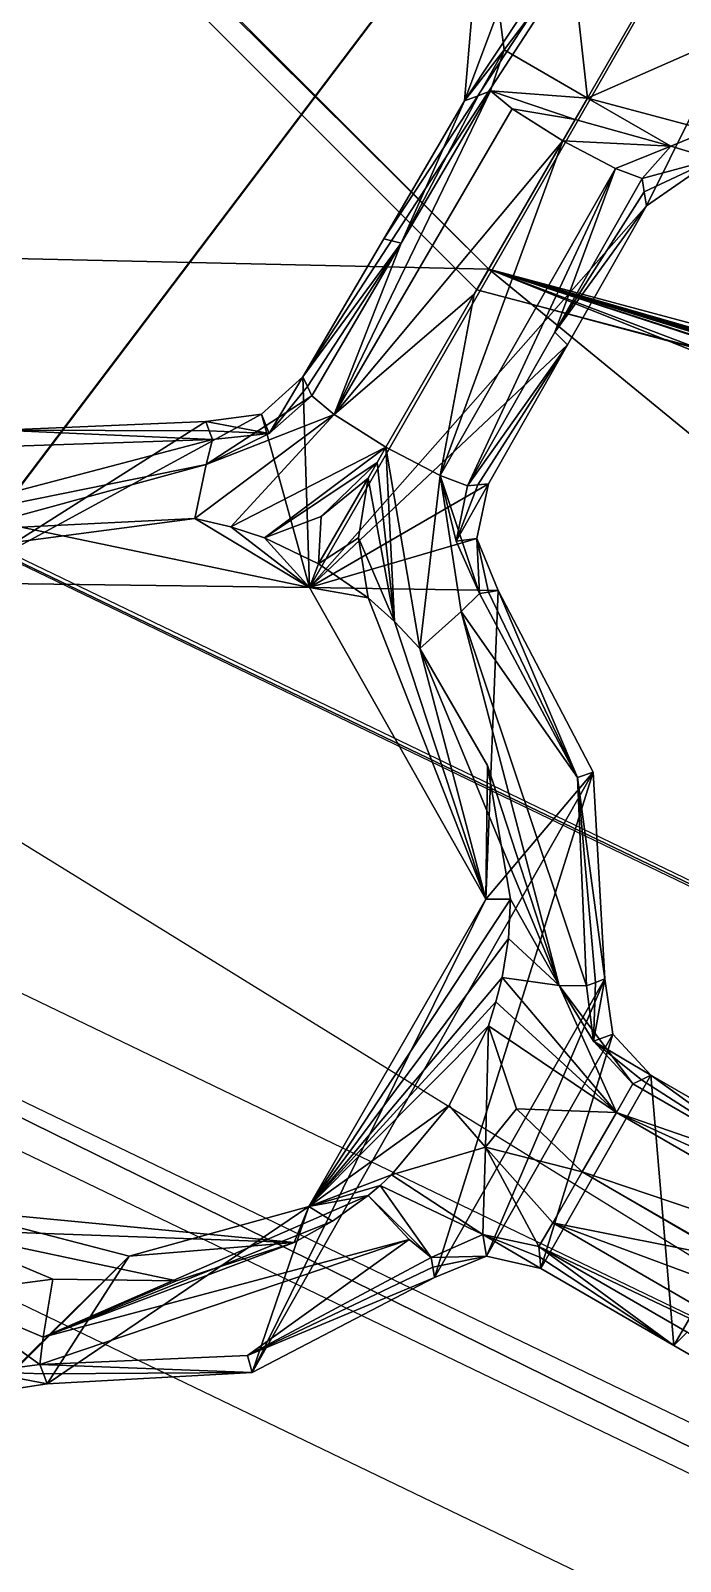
# Model space of a CAD drawing. Header units: millimetres. Extents: x -228 to 228, y -204 to 237.
# Drawn here: x -63.51 to -56.6, y -115.29 to -99.03 of the extents above; entities that cross this region are included whole.
import ezdxf

# ---------------------------------------------------------------- set-up
doc = ezdxf.new("R2010")
doc.units = ezdxf.units.MM
doc.header["$LTSCALE"] = 127.314815
for name, color, linetype in [('1', 7, 'CONTINUOUS'), ('1781', 7, 'CONTINUOUS'), ('1782', 7, 'CONTINUOUS'), ('1783', 7, 'CONTINUOUS'), ('1784', 7, 'CONTINUOUS'), ('1785', 7, 'CONTINUOUS'), ('1790', 7, 'CONTINUOUS'), ('1793', 7, 'CONTINUOUS'), ('1795', 7, 'CONTINUOUS'), ('1798', 7, 'CONTINUOUS'), ('2163', 7, 'CONTINUOUS'), ('245', 7, 'CONTINUOUS'), ('246', 7, 'CONTINUOUS'), ('252', 7, 'CONTINUOUS'), ('253', 7, 'CONTINUOUS'), ('257', 7, 'CONTINUOUS'), ('258', 7, 'CONTINUOUS'), ('259', 7, 'CONTINUOUS'), ('260', 7, 'CONTINUOUS'), ('261', 7, 'CONTINUOUS'), ('279', 7, 'CONTINUOUS'), ('28', 7, 'CONTINUOUS'), ('280', 7, 'CONTINUOUS'), ('281', 7, 'CONTINUOUS'), ('282', 7, 'CONTINUOUS'), ('283', 7, 'CONTINUOUS'), ('284', 7, 'CONTINUOUS'), ('292', 7, 'CONTINUOUS'), ('295', 7, 'CONTINUOUS'), ('296', 7, 'CONTINUOUS'), ('297', 7, 'CONTINUOUS'), ('298', 7, 'CONTINUOUS'), ('299', 7, 'CONTINUOUS'), ('300', 7, 'CONTINUOUS'), ('305', 7, 'CONTINUOUS'), ('306', 7, 'CONTINUOUS'), ('315', 7, 'CONTINUOUS'), ('320', 7, 'CONTINUOUS'), ('321', 7, 'CONTINUOUS'), ('322', 7, 'CONTINUOUS'), ('323', 7, 'CONTINUOUS'), ('324', 7, 'CONTINUOUS'), ('54', 7, 'CONTINUOUS'), ('605', 7, 'CONTINUOUS')]:
    doc.layers.add(name, color=color, linetype=linetype)

msp = doc.modelspace()

# ---------------------------------------------------------------- linework, layer by layer
at = {"layer": '1', "color": 5, "linetype": 'Continuous'}
for points in [[(-68.236, -68.236, 1037.893), (-93.415, -143.229, 1031.221), (-48.25, -83.571, 1037.893), (-68.236, -68.236, 1037.893)], [(-93.415, -143.229, 1031.221), (-46.659, -149.784, 1032.773), (-48.25, -83.571, 1037.893), (-93.415, -143.229, 1031.221)]]:
    msp.add_3dface(points, dxfattribs=at)
at = {"layer": '1781', "color": 2, "linetype": 'Continuous'}
for points in [[(-92.524, -106.877, 5), (-82.863, -95.763, 5), (-54.097, -130.602, 5), (-92.524, -106.877, 5)], [(-82.863, -95.763, 5), (-48.461, -116.997, 5), (-54.097, -130.602, 5), (-82.863, -95.763, 5)]]:
    msp.add_3dface(points, dxfattribs=at)
at = {"layer": '1782', "color": 2, "linetype": 'Continuous'}
for points in [[(-27.815, -121.866, 17), (-77.974, -97.774, 17), (-77.936, -97.729, 17), (-27.815, -121.866, 17)], [(-27.829, -121.923, 17), (-77.974, -97.774, 17), (-27.815, -121.866, 17), (-27.829, -121.923, 17)]]:
    msp.add_3dface(points, dxfattribs=at)
at = {"layer": '1783', "color": 2, "linetype": 'Continuous'}
for points in [[(-58.636, -101.56, 22), (-101.56, -58.636, 22), (-80.599, -101.068, 22), (-58.636, -101.56, 22)], [(-28.766, -126.03, 22), (-58.636, -101.56, 22), (-80.599, -101.068, 22), (-28.766, -126.03, 22)], [(-3.785, -123.475, 22), (-3.785, -122.315, 22), (-58.636, -101.56, 22), (-3.785, -123.475, 22)], [(-58.636, -101.56, 22), (-3.785, -122.315, 22), (-3.319, -119.605, 22), (-58.636, -101.56, 22)], [(-3.785, -123.475, 22), (-58.636, -101.56, 22), (-28.766, -126.03, 22), (-3.785, -123.475, 22)], [(0, -117.271, 22), (-58.636, -101.56, 22), (-0.04, -118.474, 22), (0, -117.271, 22)], [(-0.04, -118.474, 22), (-58.636, -101.56, 22), (-0.299, -118.52, 22), (-0.04, -118.474, 22)], [(-0.299, -118.52, 22), (-58.636, -101.56, 22), (-0.47, -118.64, 22), (-0.299, -118.52, 22)], [(-0.47, -118.64, 22), (-58.636, -101.56, 22), (-0.994, -118.5, 22), (-0.47, -118.64, 22)], [(-0.994, -118.5, 22), (-58.636, -101.56, 22), (-1.209, -118.5, 22), (-0.994, -118.5, 22)], [(-1.209, -118.5, 22), (-58.636, -101.56, 22), (-1.819, -118.5, 22), (-1.209, -118.5, 22)], [(-1.819, -118.5, 22), (-58.636, -101.56, 22), (-2.064, -118.5, 22), (-1.819, -118.5, 22)], [(-2.064, -118.5, 22), (-58.636, -101.56, 22), (-3.319, -118.483, 22), (-2.064, -118.5, 22)], [(-58.636, -101.56, 22), (-3.319, -119.605, 22), (-3.319, -119.415, 22), (-58.636, -101.56, 22)], [(-3.319, -118.483, 22), (-58.636, -101.56, 22), (-3.319, -118.672, 22), (-3.319, -118.483, 22)], [(-3.319, -118.672, 22), (-58.636, -101.56, 22), (-3.319, -119.415, 22), (-3.319, -118.672, 22)]]:
    msp.add_3dface(points, dxfattribs=at)
at = {"layer": '1784', "color": 2, "linetype": 'Continuous'}
for points in [[(-82.503, -103.454, 10), (-85.859, -107.662, 10), (-29.445, -129.006, 10), (-82.503, -103.454, 10)], [(-85.859, -107.662, 10), (-30.643, -134.253, 10), (-29.445, -129.006, 10), (-85.859, -107.662, 10)]]:
    msp.add_3dface(points, dxfattribs=at)
at = {"layer": '1785', "color": 2, "linetype": 'Continuous'}
msp.add_3dface([(-31.932, -139.902, 26), (-89.471, -112.193, 26), (-93.224, -116.896, 26), (-31.932, -139.902, 26)], dxfattribs=at)
at = {"layer": '1790', "color": 2, "linetype": 'Continuous'}
for points in [[(-89.471, -112.193, 26), (-31.932, -139.902, 26), (-88.102, -110.476, 23.804), (-89.471, -112.193, 26)], [(-31.932, -139.902, 26), (-31.443, -137.761, 23.804), (-88.102, -110.476, 23.804), (-31.932, -139.902, 26)]]:
    msp.add_3dface(points, dxfattribs=at)
at = {"layer": '1793', "color": 2, "linetype": 'Continuous'}
for points in [[(-87.912, -110.238, 18), (-31.375, -137.465, 18), (-86.761, -108.795, 11.112), (-87.912, -110.238, 18)], [(-86.761, -108.795, 11.112), (-31.375, -137.465, 18), (-30.965, -135.665, 11.112), (-86.761, -108.795, 11.112)]]:
    msp.add_3dface(points, dxfattribs=at)
at = {"layer": '1795', "color": 2, "linetype": 'Continuous'}
for points in [[(-81.568, -102.283, 11.421), (-29.111, -127.545, 11.421), (-81.257, -101.893, 20.945), (-81.568, -102.283, 11.421)], [(-81.257, -101.893, 20.945), (-29.111, -127.545, 11.421), (-29, -127.059, 20.945), (-81.257, -101.893, 20.945)]]:
    msp.add_3dface(points, dxfattribs=at)
at = {"layer": '1798', "color": 2, "linetype": 'Continuous'}
for points in [[(-101.56, -58.636, 22), (-58.636, -101.56, 22), (-101.782, -58.764, 17.1), (-101.56, -58.636, 22)], [(-101.782, -58.764, 17.1), (-58.636, -101.56, 22), (-58.764, -101.782, 17.1), (-101.782, -58.764, 17.1)], [(-58.636, -101.56, 22), (0, -117.271, 22), (-58.764, -101.782, 17.1), (-58.636, -101.56, 22)], [(-58.764, -101.782, 17.1), (0, -117.271, 22), (0, -117.528, 17.1), (-58.764, -101.782, 17.1)]]:
    msp.add_3dface(points, dxfattribs=at)
at = {"layer": '2163', "color": 5, "linetype": 'Continuous'}
msp.add_3dface([(-30.643, -134.253, 10), (-85.859, -107.662, 10), (-30.965, -135.665, 11.112), (-30.643, -134.253, 10)], dxfattribs=at)
at = {"layer": '245', "color": 5, "linetype": 'Continuous'}
for points in [[(-61.759, -104.211, 1030.961), (-63.605, -104.303, 1030.884), (-60.542, -104.941, 1027.973), (-61.759, -104.211, 1030.961)], [(-61.377, -104.299, 1030.981), (-61.759, -104.211, 1030.961), (-60.542, -104.941, 1027.973), (-61.377, -104.299, 1030.981)], [(-60.542, -104.941, 1027.973), (-63.605, -104.303, 1030.884), (-64.348, -104.894, 1027.816), (-60.542, -104.941, 1027.973)], [(-61.021, -104.416, 1031), (-61.377, -104.299, 1030.981), (-60.542, -104.941, 1027.973), (-61.021, -104.416, 1031)], [(-60.444, -104.691, 1031.004), (-61.021, -104.416, 1031), (-60.542, -104.941, 1027.973), (-60.444, -104.691, 1031.004)], [(-59.916, -105.054, 1031), (-60.444, -104.691, 1031.004), (-60.542, -104.941, 1027.973), (-59.916, -105.054, 1031)], [(-58.667, -108.253, 1027.81), (-59.916, -105.054, 1031), (-60.542, -104.941, 1027.973), (-58.667, -108.253, 1027.81)], [(-59.637, -105.303, 1030.981), (-59.916, -105.054, 1031), (-58.667, -108.253, 1027.81), (-59.637, -105.303, 1030.981)], [(-59.37, -105.591, 1030.961), (-59.637, -105.303, 1030.981), (-58.667, -108.253, 1027.81), (-59.37, -105.591, 1030.961)], [(-58.649, -106.835, 1030.906), (-59.37, -105.591, 1030.961), (-58.667, -108.253, 1027.81), (-58.649, -106.835, 1030.906)], [(-58.403, -108.253, 1030.82), (-58.649, -106.835, 1030.906), (-58.667, -108.253, 1027.81), (-58.403, -108.253, 1030.82)]]:
    msp.add_3dface(points, dxfattribs=at)
at = {"layer": '246', "color": 5, "linetype": 'Continuous'}
for points in [[(-58.403, -108.253, 1030.82), (-58.667, -108.253, 1027.81), (-60.547, -111.519, 1027.494), (-58.403, -108.253, 1030.82)], [(-58.403, -108.253, 1030.82), (-60.547, -111.519, 1027.494), (-58.427, -108.671, 1030.79), (-58.403, -108.253, 1030.82)], [(-58.427, -108.671, 1030.79), (-60.547, -111.519, 1027.494), (-58.494, -109.085, 1030.759), (-58.427, -108.671, 1030.79)], [(-58.494, -109.085, 1030.759), (-60.547, -111.519, 1027.494), (-58.559, -109.345, 1030.741), (-58.494, -109.085, 1030.759)], [(-58.559, -109.345, 1030.741), (-60.547, -111.519, 1027.494), (-58.639, -109.598, 1030.723), (-58.559, -109.345, 1030.741)], [(-58.639, -109.598, 1030.723), (-60.547, -111.519, 1027.494), (-59.057, -110.445, 1030.644), (-58.639, -109.598, 1030.723)], [(-60.547, -111.519, 1027.494), (-59.668, -111.183, 1030.565), (-59.057, -110.445, 1030.644), (-60.547, -111.519, 1027.494)], [(-59.79, -111.294, 1030.552), (-59.668, -111.183, 1030.565), (-60.547, -111.519, 1027.494), (-59.79, -111.294, 1030.552)], [(-59.919, -111.403, 1030.538), (-59.79, -111.294, 1030.552), (-60.547, -111.519, 1027.494), (-59.919, -111.403, 1030.538)], [(-64.527, -111.763, 1030.319), (-60.705, -111.902, 1030.469), (-64.37, -111.551, 1027.331), (-64.527, -111.763, 1030.319)], [(-64.37, -111.551, 1027.331), (-60.705, -111.902, 1030.469), (-62.456, -112.048, 1027.375), (-64.37, -111.551, 1027.331)], [(-62.456, -112.048, 1027.375), (-60.705, -111.902, 1030.469), (-60.547, -111.519, 1027.494), (-62.456, -112.048, 1027.375)], [(-60.705, -111.902, 1030.469), (-60.298, -111.675, 1030.503), (-60.547, -111.519, 1027.494), (-60.705, -111.902, 1030.469)], [(-60.298, -111.675, 1030.503), (-59.919, -111.403, 1030.538), (-60.547, -111.519, 1027.494), (-60.298, -111.675, 1030.503)]]:
    msp.add_3dface(points, dxfattribs=at)
at = {"layer": '252', "color": 5, "linetype": 'Continuous'}
for points in [[(-58.618, -99.667, 1030.506), (-58.75, -99.718, 1029.486), (-59.567, -101.286, 1030.359), (-58.618, -99.667, 1030.506)], [(-59.751, -101.238, 1028.261), (-59.567, -101.286, 1030.359), (-58.892, -99.773, 1028.395), (-59.751, -101.238, 1028.261)], [(-58.892, -99.773, 1028.395), (-59.567, -101.286, 1030.359), (-58.75, -99.718, 1029.486), (-58.892, -99.773, 1028.395)], [(-60.611, -102.703, 1028.126), (-59.567, -101.286, 1030.359), (-59.751, -101.238, 1028.261), (-60.611, -102.703, 1028.126)], [(-60.562, -102.807, 1029.201), (-59.567, -101.286, 1030.359), (-60.611, -102.703, 1028.126), (-60.562, -102.807, 1029.201)], [(-60.517, -102.905, 1030.21), (-59.567, -101.286, 1030.359), (-60.562, -102.807, 1029.201), (-60.517, -102.905, 1030.21)]]:
    msp.add_3dface(points, dxfattribs=at)
at = {"layer": '253', "color": 5, "linetype": 'Continuous'}
for points in [[(-61.643, -103.179, 1028.051), (-63.818, -103.27, 1027.953), (-61.606, -103.278, 1029.085), (-61.643, -103.179, 1028.051)], [(-63.784, -103.445, 1029.98), (-61.572, -103.371, 1030.058), (-63.818, -103.27, 1027.953), (-63.784, -103.445, 1029.98)], [(-63.818, -103.27, 1027.953), (-61.572, -103.371, 1030.058), (-61.606, -103.278, 1029.085), (-63.818, -103.27, 1027.953)]]:
    msp.add_3dface(points, dxfattribs=at)
at = {"layer": '257', "color": 5, "linetype": 'Continuous'}
for points in [[(-59.248, -112.061, 1029.631), (-61.199, -113.1, 1029.504), (-59.23, -112.164, 1028.595), (-59.248, -112.061, 1029.631)], [(-59.23, -112.164, 1028.595), (-61.199, -113.1, 1029.504), (-59.212, -112.274, 1027.491), (-59.23, -112.164, 1028.595)], [(-59.212, -112.274, 1027.491), (-61.199, -113.1, 1029.504), (-61.15, -113.283, 1027.335), (-59.212, -112.274, 1027.491)], [(-61.199, -113.1, 1029.504), (-63.406, -113.196, 1029.424), (-61.15, -113.283, 1027.335), (-61.199, -113.1, 1029.504)], [(-61.15, -113.283, 1027.335), (-63.406, -113.196, 1029.424), (-63.369, -113.297, 1028.37), (-61.15, -113.283, 1027.335)], [(-63.328, -113.404, 1027.235), (-61.15, -113.283, 1027.335), (-63.369, -113.297, 1028.37), (-63.328, -113.404, 1027.235)]]:
    msp.add_3dface(points, dxfattribs=at)
at = {"layer": '258', "color": 5, "linetype": 'Continuous'}
for points in [[(-56.528, -112.854, 1029.729), (-58.104, -111.944, 1029.737), (-56.67, -112.994, 1027.535), (-56.528, -112.854, 1029.729)], [(-56.67, -112.994, 1027.535), (-58.104, -111.944, 1029.737), (-58.093, -112.057, 1028.676), (-56.67, -112.994, 1027.535)], [(-58.083, -112.177, 1027.542), (-56.67, -112.994, 1027.535), (-58.093, -112.057, 1028.676), (-58.083, -112.177, 1027.542)], [(-55.257, -113.811, 1027.526), (-56.528, -112.854, 1029.729), (-56.67, -112.994, 1027.535), (-55.257, -113.811, 1027.526)]]:
    msp.add_3dface(points, dxfattribs=at)
at = {"layer": '259', "color": 5, "linetype": 'Continuous'}
for points in [[(-57.012, -110.172, 1028.771), (-57.106, -110.215, 1029.738), (-55.529, -111.125, 1029.73), (-57.012, -110.172, 1028.771)], [(-56.912, -110.125, 1027.741), (-57.012, -110.172, 1028.771), (-55.529, -111.125, 1029.73), (-56.912, -110.125, 1027.741)], [(-55.483, -110.949, 1027.734), (-56.912, -110.125, 1027.741), (-55.529, -111.125, 1029.73), (-55.483, -110.949, 1027.734)]]:
    msp.add_3dface(points, dxfattribs=at)
at = {"layer": '260', "color": 5, "linetype": 'Continuous'}
for points in [[(-58.638, -104.991, 1029.085), (-58.735, -105.008, 1030.058), (-57.694, -106.961, 1029.98), (-58.638, -104.991, 1029.085)], [(-58.535, -104.974, 1028.051), (-58.638, -104.991, 1029.085), (-57.694, -106.961, 1029.98), (-58.535, -104.974, 1028.051)], [(-57.526, -106.904, 1027.953), (-58.535, -104.974, 1028.051), (-57.694, -106.961, 1029.98), (-57.526, -106.904, 1027.953)], [(-57.402, -109.101, 1027.798), (-57.526, -106.904, 1027.953), (-57.694, -106.961, 1029.98), (-57.402, -109.101, 1027.798)], [(-57.503, -109.139, 1028.859), (-57.402, -109.101, 1027.798), (-57.694, -106.961, 1029.98), (-57.503, -109.139, 1028.859)], [(-57.598, -109.174, 1029.854), (-57.503, -109.139, 1028.859), (-57.694, -106.961, 1029.98), (-57.598, -109.174, 1029.854)]]:
    msp.add_3dface(points, dxfattribs=at)
at = {"layer": '261', "color": 5, "linetype": 'Continuous'}
for points in [[(-56.983, -100.738, 1029.486), (-57.005, -100.598, 1030.506), (-57.933, -102.23, 1030.359), (-56.983, -100.738, 1029.486)], [(-56.96, -100.889, 1028.395), (-56.983, -100.738, 1029.486), (-57.933, -102.23, 1030.359), (-56.96, -100.889, 1028.395)], [(-57.799, -102.365, 1028.261), (-56.96, -100.889, 1028.395), (-57.933, -102.23, 1030.359), (-57.799, -102.365, 1028.261)], [(-58.86, -103.861, 1030.21), (-57.799, -102.365, 1028.261), (-57.933, -102.23, 1030.359), (-58.86, -103.861, 1030.21)], [(-58.752, -103.852, 1029.201), (-57.799, -102.365, 1028.261), (-58.86, -103.861, 1030.21), (-58.752, -103.852, 1029.201)], [(-58.638, -103.842, 1028.126), (-57.799, -102.365, 1028.261), (-58.752, -103.852, 1029.201), (-58.638, -103.842, 1028.126)]]:
    msp.add_3dface(points, dxfattribs=at)
at = {"layer": '279', "color": 5, "linetype": 'Continuous'}
for points in [[(-58.698, -111.816, 1029.729), (-59.248, -112.061, 1029.631), (-58.661, -112.048, 1027.529), (-58.698, -111.816, 1029.729)], [(-58.093, -112.057, 1028.676), (-58.104, -111.944, 1029.737), (-58.698, -111.816, 1029.729), (-58.093, -112.057, 1028.676)], [(-58.083, -112.177, 1027.542), (-58.093, -112.057, 1028.676), (-58.698, -111.816, 1029.729), (-58.083, -112.177, 1027.542)], [(-58.083, -112.177, 1027.542), (-58.698, -111.816, 1029.729), (-58.661, -112.048, 1027.529), (-58.083, -112.177, 1027.542)], [(-59.248, -112.061, 1029.631), (-59.23, -112.164, 1028.595), (-58.661, -112.048, 1027.529), (-59.248, -112.061, 1029.631)], [(-59.23, -112.164, 1028.595), (-59.212, -112.274, 1027.491), (-58.661, -112.048, 1027.529), (-59.23, -112.164, 1028.595)]]:
    msp.add_3dface(points, dxfattribs=at)
at = {"layer": '28', "color": 5, "linetype": 'Continuous'}
for points in [[(-93.29, -143.038, 1029.234), (-68.236, -68.236, 1035.889), (-48.25, -83.571, 1035.889), (-93.29, -143.038, 1029.234)], [(-46.65, -149.58, 1030.783), (-93.29, -143.038, 1029.234), (-48.25, -83.571, 1035.889), (-46.65, -149.58, 1030.783)]]:
    msp.add_3dface(points, dxfattribs=at)
at = {"layer": '280', "color": 5, "linetype": 'Continuous'}
for points in [[(-57.402, -109.101, 1027.798), (-57.503, -109.139, 1028.859), (-57.522, -109.763, 1029.793), (-57.402, -109.101, 1027.798)], [(-57.317, -109.687, 1027.758), (-57.402, -109.101, 1027.798), (-57.522, -109.763, 1029.793), (-57.317, -109.687, 1027.758)], [(-57.503, -109.139, 1028.859), (-57.598, -109.174, 1029.854), (-57.522, -109.763, 1029.793), (-57.503, -109.139, 1028.859)], [(-56.912, -110.125, 1027.741), (-57.317, -109.687, 1027.758), (-57.522, -109.763, 1029.793), (-56.912, -110.125, 1027.741)], [(-57.106, -110.215, 1029.738), (-57.012, -110.172, 1028.771), (-57.522, -109.763, 1029.793), (-57.106, -110.215, 1029.738)], [(-57.012, -110.172, 1028.771), (-56.912, -110.125, 1027.741), (-57.522, -109.763, 1029.793), (-57.012, -110.172, 1028.771)]]:
    msp.add_3dface(points, dxfattribs=at)
at = {"layer": '281', "color": 5, "linetype": 'Continuous'}
for points in [[(-58.638, -103.842, 1028.126), (-58.752, -103.852, 1029.201), (-58.981, -104.452, 1030.137), (-58.638, -103.842, 1028.126)], [(-58.763, -104.421, 1028.081), (-58.638, -103.842, 1028.126), (-58.981, -104.452, 1030.137), (-58.763, -104.421, 1028.081)], [(-58.752, -103.852, 1029.201), (-58.86, -103.861, 1030.21), (-58.981, -104.452, 1030.137), (-58.752, -103.852, 1029.201)], [(-58.735, -105.008, 1030.058), (-58.763, -104.421, 1028.081), (-58.981, -104.452, 1030.137), (-58.735, -105.008, 1030.058)], [(-58.735, -105.008, 1030.058), (-58.638, -104.991, 1029.085), (-58.763, -104.421, 1028.081), (-58.735, -105.008, 1030.058)], [(-58.638, -104.991, 1029.085), (-58.535, -104.974, 1028.051), (-58.763, -104.421, 1028.081), (-58.638, -104.991, 1029.085)]]:
    msp.add_3dface(points, dxfattribs=at)
at = {"layer": '282', "color": 5, "linetype": 'Continuous'}
for points in [[(-56.7, -100.254, 1030.612), (-56.242, -100.391, 1028.456), (-56.296, -100.086, 1030.677), (-56.7, -100.254, 1030.612)], [(-57.005, -100.598, 1030.506), (-56.242, -100.391, 1028.456), (-56.7, -100.254, 1030.612), (-57.005, -100.598, 1030.506)], [(-57.005, -100.598, 1030.506), (-56.983, -100.738, 1029.486), (-56.242, -100.391, 1028.456), (-57.005, -100.598, 1030.506)], [(-56.983, -100.738, 1029.486), (-56.96, -100.889, 1028.395), (-56.242, -100.391, 1028.456), (-56.983, -100.738, 1029.486)]]:
    msp.add_3dface(points, dxfattribs=at)
at = {"layer": '283', "color": 5, "linetype": 'Continuous'}
for points in [[(-58.53, -98.797, 1030.677), (-58.892, -99.773, 1028.395), (-58.472, -99.23, 1030.612), (-58.53, -98.797, 1030.677)], [(-58.892, -99.773, 1028.395), (-58.53, -98.797, 1030.677), (-58.82, -98.903, 1028.456), (-58.892, -99.773, 1028.395)], [(-58.892, -99.773, 1028.395), (-58.75, -99.718, 1029.486), (-58.472, -99.23, 1030.612), (-58.892, -99.773, 1028.395)], [(-58.75, -99.718, 1029.486), (-58.618, -99.667, 1030.506), (-58.472, -99.23, 1030.612), (-58.75, -99.718, 1029.486)]]:
    msp.add_3dface(points, dxfattribs=at)
at = {"layer": '284', "color": 5, "linetype": 'Continuous'}
for points in [[(-60.969, -103.306, 1030.137), (-60.611, -102.703, 1028.126), (-61.05, -103.101, 1028.081), (-60.969, -103.306, 1030.137)], [(-60.562, -102.807, 1029.201), (-60.611, -102.703, 1028.126), (-60.969, -103.306, 1030.137), (-60.562, -102.807, 1029.201)], [(-60.517, -102.905, 1030.21), (-60.562, -102.807, 1029.201), (-60.969, -103.306, 1030.137), (-60.517, -102.905, 1030.21)], [(-61.643, -103.179, 1028.051), (-60.969, -103.306, 1030.137), (-61.05, -103.101, 1028.081), (-61.643, -103.179, 1028.051)], [(-61.643, -103.179, 1028.051), (-61.606, -103.278, 1029.085), (-60.969, -103.306, 1030.137), (-61.643, -103.179, 1028.051)], [(-61.606, -103.278, 1029.085), (-61.572, -103.371, 1030.058), (-60.969, -103.306, 1030.137), (-61.606, -103.278, 1029.085)]]:
    msp.add_3dface(points, dxfattribs=at)
at = {"layer": '292', "color": 5, "linetype": 'Continuous'}
for points in [[(-63.369, -113.297, 1028.37), (-63.406, -113.196, 1029.424), (-63.999, -113.275, 1029.381), (-63.369, -113.297, 1028.37)], [(-63.328, -113.404, 1027.235), (-63.369, -113.297, 1028.37), (-63.999, -113.275, 1029.381), (-63.328, -113.404, 1027.235)], [(-63.328, -113.404, 1027.235), (-63.999, -113.275, 1029.381), (-63.91, -113.49, 1027.204), (-63.328, -113.404, 1027.235)]]:
    msp.add_3dface(points, dxfattribs=at)
at = {"layer": '295', "color": 5, "linetype": 'Continuous'}
for points in [[(-55.529, -111.125, 1029.73), (-57.106, -110.215, 1029.738), (-57.279, -110.521, 1030.416), (-55.529, -111.125, 1029.73)], [(-57.279, -110.521, 1030.416), (-57.642, -111.152, 1030.647), (-54.125, -112.341, 1030.397), (-57.279, -110.521, 1030.416)], [(-53.953, -112.034, 1029.72), (-55.529, -111.125, 1029.73), (-57.279, -110.521, 1030.416), (-53.953, -112.034, 1029.72)], [(-53.953, -112.034, 1029.72), (-57.279, -110.521, 1030.416), (-54.125, -112.341, 1030.397), (-53.953, -112.034, 1029.72)], [(-54.125, -112.341, 1030.397), (-57.642, -111.152, 1030.647), (-56.064, -112.062, 1030.639), (-54.125, -112.341, 1030.397)]]:
    msp.add_3dface(points, dxfattribs=at)
at = {"layer": '296', "color": 5, "linetype": 'Continuous'}
for points in [[(-58.494, -109.085, 1030.759), (-58.559, -109.345, 1030.741), (-57.279, -110.521, 1030.416), (-58.494, -109.085, 1030.759)], [(-58.494, -109.085, 1030.759), (-57.279, -110.521, 1030.416), (-57.887, -109.171, 1030.468), (-58.494, -109.085, 1030.759)], [(-57.106, -110.215, 1029.738), (-57.522, -109.763, 1029.793), (-57.887, -109.171, 1030.468), (-57.106, -110.215, 1029.738)], [(-57.279, -110.521, 1030.416), (-57.106, -110.215, 1029.738), (-57.887, -109.171, 1030.468), (-57.279, -110.521, 1030.416)], [(-57.522, -109.763, 1029.793), (-57.598, -109.174, 1029.854), (-57.887, -109.171, 1030.468), (-57.522, -109.763, 1029.793)], [(-58.559, -109.345, 1030.741), (-58.639, -109.598, 1030.723), (-57.279, -110.521, 1030.416), (-58.559, -109.345, 1030.741)], [(-57.279, -110.521, 1030.416), (-58.639, -109.598, 1030.723), (-58.34, -110.481, 1030.67), (-57.279, -110.521, 1030.416)], [(-57.642, -111.152, 1030.647), (-57.279, -110.521, 1030.416), (-58.34, -110.481, 1030.67), (-57.642, -111.152, 1030.647)]]:
    msp.add_3dface(points, dxfattribs=at)
at = {"layer": '297', "color": 5, "linetype": 'Continuous'}
for points in [[(-57.587, -99.743, 1031.457), (-56.296, -100.086, 1030.677), (-56.234, -99.15, 1031.548), (-57.587, -99.743, 1031.457)], [(-56.7, -100.254, 1030.612), (-57.587, -99.743, 1031.457), (-57.717, -99.969, 1031.435), (-56.7, -100.254, 1030.612)], [(-56.7, -100.254, 1030.612), (-56.296, -100.086, 1030.677), (-57.587, -99.743, 1031.457), (-56.7, -100.254, 1030.612)], [(-57.85, -100.199, 1031.414), (-56.7, -100.254, 1030.612), (-57.717, -99.969, 1031.435), (-57.85, -100.199, 1031.414)], [(-56.7, -100.254, 1030.612), (-57.85, -100.199, 1031.414), (-57.288, -100.493, 1031.132), (-56.7, -100.254, 1030.612)], [(-57.005, -100.598, 1030.506), (-56.7, -100.254, 1030.612), (-57.288, -100.493, 1031.132), (-57.005, -100.598, 1030.506)]]:
    msp.add_3dface(points, dxfattribs=at)
at = {"layer": '298', "color": 5, "linetype": 'Continuous'}
for points in [[(-57.85, -100.199, 1031.414), (-58.79, -101.827, 1031.267), (-59.151, -103.754, 1030.844), (-57.85, -100.199, 1031.414)], [(-57.288, -100.493, 1031.132), (-57.85, -100.199, 1031.414), (-59.151, -103.754, 1030.844), (-57.288, -100.493, 1031.132)], [(-58.86, -103.861, 1030.21), (-57.288, -100.493, 1031.132), (-59.151, -103.754, 1030.844), (-58.86, -103.861, 1030.21)], [(-58.86, -103.861, 1030.21), (-57.933, -102.23, 1030.359), (-57.288, -100.493, 1031.132), (-58.86, -103.861, 1030.21)], [(-57.933, -102.23, 1030.359), (-57.005, -100.598, 1030.506), (-57.288, -100.493, 1031.132), (-57.933, -102.23, 1030.359)], [(-58.79, -101.827, 1031.267), (-59.728, -103.452, 1031.119), (-59.151, -103.754, 1030.844), (-58.79, -101.827, 1031.267)]]:
    msp.add_3dface(points, dxfattribs=at)
at = {"layer": '299', "color": 5, "linetype": 'Continuous'}
for points in [[(-59.637, -105.303, 1030.981), (-59.728, -103.452, 1031.119), (-59.823, -103.616, 1031.104), (-59.637, -105.303, 1030.981)], [(-59.637, -105.303, 1030.981), (-59.37, -105.591, 1030.961), (-59.728, -103.452, 1031.119), (-59.637, -105.303, 1030.981)], [(-59.728, -103.452, 1031.119), (-59.37, -105.591, 1030.961), (-59.151, -103.754, 1030.844), (-59.728, -103.452, 1031.119)], [(-59.637, -105.303, 1030.981), (-59.823, -103.616, 1031.104), (-59.918, -103.782, 1031.089), (-59.637, -105.303, 1030.981)], [(-59.637, -105.303, 1030.981), (-59.918, -103.782, 1031.089), (-60.021, -104.416, 1031.04), (-59.637, -105.303, 1030.981)], [(-59.151, -103.754, 1030.844), (-59.37, -105.591, 1030.961), (-58.93, -105.199, 1030.661), (-59.151, -103.754, 1030.844)], [(-58.735, -105.008, 1030.058), (-58.981, -104.452, 1030.137), (-59.151, -103.754, 1030.844), (-58.735, -105.008, 1030.058)], [(-58.981, -104.452, 1030.137), (-58.86, -103.861, 1030.21), (-59.151, -103.754, 1030.844), (-58.981, -104.452, 1030.137)], [(-58.735, -105.008, 1030.058), (-59.151, -103.754, 1030.844), (-58.93, -105.199, 1030.661), (-58.735, -105.008, 1030.058)], [(-59.916, -105.054, 1031), (-59.637, -105.303, 1030.981), (-60.021, -104.416, 1031.04), (-59.916, -105.054, 1031)]]:
    msp.add_3dface(points, dxfattribs=at)
at = {"layer": '300', "color": 5, "linetype": 'Continuous'}
for points in [[(-58.53, -98.797, 1030.677), (-58.472, -99.23, 1030.612), (-57.749, -98.276, 1031.548), (-58.53, -98.797, 1030.677)], [(-57.749, -98.276, 1031.548), (-58.472, -99.23, 1030.612), (-57.587, -99.743, 1031.457), (-57.749, -98.276, 1031.548)], [(-58.472, -99.23, 1030.612), (-58.618, -99.667, 1030.506), (-57.587, -99.743, 1031.457), (-58.472, -99.23, 1030.612)], [(-58.618, -99.667, 1030.506), (-58.386, -99.859, 1031.132), (-57.717, -99.969, 1031.435), (-58.618, -99.667, 1030.506)], [(-57.587, -99.743, 1031.457), (-58.618, -99.667, 1030.506), (-57.717, -99.969, 1031.435), (-57.587, -99.743, 1031.457)], [(-58.386, -99.859, 1031.132), (-57.85, -100.199, 1031.414), (-57.717, -99.969, 1031.435), (-58.386, -99.859, 1031.132)]]:
    msp.add_3dface(points, dxfattribs=at)
at = {"layer": '305', "color": 5, "linetype": 'Continuous'}
for points in [[(-58.618, -99.667, 1030.506), (-59.567, -101.286, 1030.359), (-60.278, -103.104, 1030.844), (-58.618, -99.667, 1030.506)], [(-58.618, -99.667, 1030.506), (-60.278, -103.104, 1030.844), (-58.386, -99.859, 1031.132), (-58.618, -99.667, 1030.506)], [(-58.386, -99.859, 1031.132), (-60.278, -103.104, 1030.844), (-57.85, -100.199, 1031.414), (-58.386, -99.859, 1031.132)], [(-57.85, -100.199, 1031.414), (-60.278, -103.104, 1030.844), (-58.79, -101.827, 1031.267), (-57.85, -100.199, 1031.414)], [(-59.567, -101.286, 1030.359), (-60.517, -102.905, 1030.21), (-60.278, -103.104, 1030.844), (-59.567, -101.286, 1030.359)], [(-60.278, -103.104, 1030.844), (-59.728, -103.452, 1031.119), (-58.79, -101.827, 1031.267), (-60.278, -103.104, 1030.844)]]:
    msp.add_3dface(points, dxfattribs=at)
at = {"layer": '306', "color": 5, "linetype": 'Continuous'}
for points in [[(-60.517, -102.905, 1030.21), (-60.969, -103.306, 1030.137), (-61.64, -103.635, 1030.661), (-60.517, -102.905, 1030.21)], [(-60.278, -103.104, 1030.844), (-60.517, -102.905, 1030.21), (-61.64, -103.635, 1030.661), (-60.278, -103.104, 1030.844)], [(-61.759, -104.211, 1030.961), (-61.377, -104.299, 1030.981), (-60.278, -103.104, 1030.844), (-61.759, -104.211, 1030.961)], [(-61.759, -104.211, 1030.961), (-60.278, -103.104, 1030.844), (-61.64, -103.635, 1030.661), (-61.759, -104.211, 1030.961)], [(-60.278, -103.104, 1030.844), (-61.377, -104.299, 1030.981), (-59.728, -103.452, 1031.119), (-60.278, -103.104, 1030.844)], [(-60.969, -103.306, 1030.137), (-61.572, -103.371, 1030.058), (-61.64, -103.635, 1030.661), (-60.969, -103.306, 1030.137)], [(-61.377, -104.299, 1030.981), (-61.021, -104.416, 1031), (-59.728, -103.452, 1031.119), (-61.377, -104.299, 1030.981)], [(-59.728, -103.452, 1031.119), (-61.021, -104.416, 1031), (-59.823, -103.616, 1031.104), (-59.728, -103.452, 1031.119)], [(-59.823, -103.616, 1031.104), (-61.021, -104.416, 1031), (-60.417, -104.188, 1031.04), (-59.823, -103.616, 1031.104)], [(-59.918, -103.782, 1031.089), (-59.823, -103.616, 1031.104), (-60.417, -104.188, 1031.04), (-59.918, -103.782, 1031.089)]]:
    msp.add_3dface(points, dxfattribs=at)
at = {"layer": '315', "color": 5, "linetype": 'Continuous'}
for points in [[(-63.371, -112.907, 1030.046), (-63.269, -112.292, 1030.333), (-64.456, -112.446, 1030.271), (-63.371, -112.907, 1030.046)], [(-63.999, -113.275, 1029.381), (-63.406, -113.196, 1029.424), (-64.456, -112.446, 1030.271), (-63.999, -113.275, 1029.381)], [(-63.406, -113.196, 1029.424), (-63.371, -112.907, 1030.046), (-64.456, -112.446, 1030.271), (-63.406, -113.196, 1029.424)]]:
    msp.add_3dface(points, dxfattribs=at)
at = {"layer": '320', "color": 5, "linetype": 'Continuous'}
for points in [[(-57.642, -111.152, 1030.647), (-57.956, -111.694, 1030.359), (-56.067, -112.067, 1030.639), (-57.642, -111.152, 1030.647)], [(-57.956, -111.694, 1030.359), (-58.104, -111.944, 1029.737), (-54.804, -113.516, 1030.34), (-57.956, -111.694, 1030.359)], [(-57.956, -111.694, 1030.359), (-54.804, -113.516, 1030.34), (-54.491, -112.978, 1030.628), (-57.956, -111.694, 1030.359)], [(-57.956, -111.694, 1030.359), (-54.491, -112.978, 1030.628), (-56.067, -112.067, 1030.639), (-57.956, -111.694, 1030.359)], [(-58.104, -111.944, 1029.737), (-56.528, -112.854, 1029.729), (-54.804, -113.516, 1030.34), (-58.104, -111.944, 1029.737)]]:
    msp.add_3dface(points, dxfattribs=at)
at = {"layer": '321', "color": 5, "linetype": 'Continuous'}
for points in [[(-59.668, -111.183, 1030.565), (-58.698, -111.816, 1029.729), (-58.671, -110.89, 1030.626), (-59.668, -111.183, 1030.565)], [(-58.698, -111.816, 1029.729), (-58.104, -111.944, 1029.737), (-58.671, -110.89, 1030.626), (-58.698, -111.816, 1029.729)], [(-58.671, -110.89, 1030.626), (-58.104, -111.944, 1029.737), (-57.956, -111.694, 1030.359), (-58.671, -110.89, 1030.626)], [(-57.642, -111.152, 1030.647), (-58.671, -110.89, 1030.626), (-57.956, -111.694, 1030.359), (-57.642, -111.152, 1030.647)], [(-59.668, -111.183, 1030.565), (-59.79, -111.294, 1030.552), (-58.698, -111.816, 1029.729), (-59.668, -111.183, 1030.565)], [(-59.79, -111.294, 1030.552), (-59.919, -111.403, 1030.538), (-59.248, -112.061, 1029.631), (-59.79, -111.294, 1030.552)], [(-59.79, -111.294, 1030.552), (-59.248, -112.061, 1029.631), (-58.698, -111.816, 1029.729), (-59.79, -111.294, 1030.552)], [(-59.248, -112.061, 1029.631), (-59.919, -111.403, 1030.538), (-59.482, -111.868, 1030.258), (-59.248, -112.061, 1029.631)]]:
    msp.add_3dface(points, dxfattribs=at)
at = {"layer": '322', "color": 5, "linetype": 'Continuous'}
for points in [[(-59.919, -111.403, 1030.538), (-60.298, -111.675, 1030.503), (-63.371, -112.907, 1030.046), (-59.919, -111.403, 1030.538)], [(-59.482, -111.868, 1030.258), (-59.919, -111.403, 1030.538), (-63.371, -112.907, 1030.046), (-59.482, -111.868, 1030.258)], [(-60.298, -111.675, 1030.503), (-60.705, -111.902, 1030.469), (-63.371, -112.907, 1030.046), (-60.298, -111.675, 1030.503)], [(-63.406, -113.196, 1029.424), (-61.199, -113.1, 1029.504), (-59.482, -111.868, 1030.258), (-63.406, -113.196, 1029.424)], [(-63.406, -113.196, 1029.424), (-59.482, -111.868, 1030.258), (-63.371, -112.907, 1030.046), (-63.406, -113.196, 1029.424)], [(-61.199, -113.1, 1029.504), (-59.248, -112.061, 1029.631), (-59.482, -111.868, 1030.258), (-61.199, -113.1, 1029.504)], [(-63.371, -112.907, 1030.046), (-60.705, -111.902, 1030.469), (-61.954, -112.31, 1030.387), (-63.371, -112.907, 1030.046)], [(-63.269, -112.292, 1030.333), (-63.371, -112.907, 1030.046), (-61.954, -112.31, 1030.387), (-63.269, -112.292, 1030.333)]]:
    msp.add_3dface(points, dxfattribs=at)
at = {"layer": '323', "color": 5, "linetype": 'Continuous'}
for points in [[(-61.572, -103.371, 1030.058), (-63.784, -103.445, 1029.98), (-65.748, -104.468, 1029.854), (-61.572, -103.371, 1030.058)], [(-61.572, -103.371, 1030.058), (-65.748, -104.468, 1029.854), (-61.64, -103.635, 1030.661), (-61.572, -103.371, 1030.058)], [(-61.64, -103.635, 1030.661), (-65.748, -104.468, 1029.854), (-65.601, -104.717, 1030.468), (-61.64, -103.635, 1030.661)], [(-61.759, -104.211, 1030.961), (-61.64, -103.635, 1030.661), (-65.601, -104.717, 1030.468), (-61.759, -104.211, 1030.961)], [(-63.605, -104.303, 1030.884), (-61.759, -104.211, 1030.961), (-65.601, -104.717, 1030.468), (-63.605, -104.303, 1030.884)]]:
    msp.add_3dface(points, dxfattribs=at)
at = {"layer": '324', "color": 5, "linetype": 'Continuous'}
for points in [[(-57.694, -106.961, 1029.98), (-58.735, -105.008, 1030.058), (-58.93, -105.199, 1030.661), (-57.694, -106.961, 1029.98)], [(-59.37, -105.591, 1030.961), (-57.887, -109.171, 1030.468), (-58.93, -105.199, 1030.661), (-59.37, -105.591, 1030.961)], [(-57.598, -109.174, 1029.854), (-57.694, -106.961, 1029.98), (-58.93, -105.199, 1030.661), (-57.598, -109.174, 1029.854)], [(-57.887, -109.171, 1030.468), (-57.598, -109.174, 1029.854), (-58.93, -105.199, 1030.661), (-57.887, -109.171, 1030.468)], [(-59.37, -105.591, 1030.961), (-58.649, -106.835, 1030.906), (-57.887, -109.171, 1030.468), (-59.37, -105.591, 1030.961)], [(-58.649, -106.835, 1030.906), (-58.403, -108.253, 1030.82), (-57.887, -109.171, 1030.468), (-58.649, -106.835, 1030.906)], [(-58.403, -108.253, 1030.82), (-58.427, -108.671, 1030.79), (-57.887, -109.171, 1030.468), (-58.403, -108.253, 1030.82)], [(-58.427, -108.671, 1030.79), (-58.494, -109.085, 1030.759), (-57.887, -109.171, 1030.468), (-58.427, -108.671, 1030.79)]]:
    msp.add_3dface(points, dxfattribs=at)
at = {"layer": '54', "color": 5, "linetype": 'Continuous'}
for points in [[(-49.045, -84.948, 1029.672), (-70.01, -101.154, 1027.819), (-69.36, -69.36, 1029.672), (-49.045, -84.948, 1029.672)], [(-65.05, -98.2, 1028.243), (-70.01, -101.154, 1027.819), (-49.045, -84.948, 1029.672), (-65.05, -98.2, 1028.243)], [(-60.542, -104.941, 1027.973), (-60.611, -102.703, 1028.126), (-49.045, -84.948, 1029.672), (-60.542, -104.941, 1027.973)], [(-60.611, -102.703, 1028.126), (-59.751, -101.238, 1028.261), (-49.045, -84.948, 1029.672), (-60.611, -102.703, 1028.126)], [(-56.96, -100.889, 1028.395), (-60.542, -104.941, 1027.973), (-49.045, -84.948, 1029.672), (-56.96, -100.889, 1028.395)], [(-59.751, -101.238, 1028.261), (-58.892, -99.773, 1028.395), (-49.045, -84.948, 1029.672), (-59.751, -101.238, 1028.261)], [(-58.892, -99.773, 1028.395), (-58.82, -98.903, 1028.456), (-49.045, -84.948, 1029.672), (-58.892, -99.773, 1028.395)], [(-56.242, -100.391, 1028.456), (-56.96, -100.889, 1028.395), (-49.045, -84.948, 1029.672), (-56.242, -100.391, 1028.456)], [(-60.542, -104.941, 1027.973), (-56.96, -100.889, 1028.395), (-57.799, -102.365, 1028.261), (-60.542, -104.941, 1027.973)], [(-60.542, -104.941, 1027.973), (-57.799, -102.365, 1028.261), (-58.638, -103.842, 1028.126), (-60.542, -104.941, 1027.973)], [(-60.611, -102.703, 1028.126), (-60.542, -104.941, 1027.973), (-61.05, -103.101, 1028.081), (-60.611, -102.703, 1028.126)], [(-60.542, -104.941, 1027.973), (-64.348, -104.894, 1027.816), (-61.05, -103.101, 1028.081), (-60.542, -104.941, 1027.973)], [(-64.348, -104.894, 1027.816), (-61.643, -103.179, 1028.051), (-61.05, -103.101, 1028.081), (-64.348, -104.894, 1027.816)], [(-64.348, -104.894, 1027.816), (-63.818, -103.27, 1027.953), (-61.643, -103.179, 1028.051), (-64.348, -104.894, 1027.816)], [(-60.542, -104.941, 1027.973), (-58.638, -103.842, 1028.126), (-58.763, -104.421, 1028.081), (-60.542, -104.941, 1027.973)], [(-58.535, -104.974, 1028.051), (-60.542, -104.941, 1027.973), (-58.763, -104.421, 1028.081), (-58.535, -104.974, 1028.051)], [(-58.667, -108.253, 1027.81), (-60.542, -104.941, 1027.973), (-58.535, -104.974, 1028.051), (-58.667, -108.253, 1027.81)], [(-58.667, -108.253, 1027.81), (-58.535, -104.974, 1028.051), (-57.526, -106.904, 1027.953), (-58.667, -108.253, 1027.81)], [(-61.15, -113.283, 1027.335), (-58.667, -108.253, 1027.81), (-57.526, -106.904, 1027.953), (-61.15, -113.283, 1027.335)], [(-59.212, -112.274, 1027.491), (-61.15, -113.283, 1027.335), (-57.526, -106.904, 1027.953), (-59.212, -112.274, 1027.491)], [(-59.212, -112.274, 1027.491), (-57.526, -106.904, 1027.953), (-57.402, -109.101, 1027.798), (-59.212, -112.274, 1027.491)], [(-60.547, -111.519, 1027.494), (-58.667, -108.253, 1027.81), (-61.15, -113.283, 1027.335), (-60.547, -111.519, 1027.494)], [(-59.212, -112.274, 1027.491), (-57.402, -109.101, 1027.798), (-58.661, -112.048, 1027.529), (-59.212, -112.274, 1027.491)], [(-57.402, -109.101, 1027.798), (-57.317, -109.687, 1027.758), (-58.661, -112.048, 1027.529), (-57.402, -109.101, 1027.798)], [(-57.317, -109.687, 1027.758), (-58.083, -112.177, 1027.542), (-58.661, -112.048, 1027.529), (-57.317, -109.687, 1027.758)], [(-56.912, -110.125, 1027.741), (-58.083, -112.177, 1027.542), (-57.317, -109.687, 1027.758), (-56.912, -110.125, 1027.741)], [(-56.67, -112.994, 1027.535), (-58.083, -112.177, 1027.542), (-56.912, -110.125, 1027.741), (-56.67, -112.994, 1027.535)], [(-56.67, -112.994, 1027.535), (-56.912, -110.125, 1027.741), (-55.483, -110.949, 1027.734), (-56.67, -112.994, 1027.535)], [(-55.257, -113.811, 1027.526), (-56.67, -112.994, 1027.535), (-55.483, -110.949, 1027.734), (-55.257, -113.811, 1027.526)], [(-64.37, -111.551, 1027.331), (-62.456, -112.048, 1027.375), (-64.345, -113.897, 1027.154), (-64.37, -111.551, 1027.331)], [(-62.456, -112.048, 1027.375), (-60.547, -111.519, 1027.494), (-63.328, -113.404, 1027.235), (-62.456, -112.048, 1027.375)], [(-60.547, -111.519, 1027.494), (-61.15, -113.283, 1027.335), (-63.328, -113.404, 1027.235), (-60.547, -111.519, 1027.494)], [(-64.345, -113.897, 1027.154), (-62.456, -112.048, 1027.375), (-63.91, -113.49, 1027.204), (-64.345, -113.897, 1027.154)], [(-62.456, -112.048, 1027.375), (-63.328, -113.404, 1027.235), (-63.91, -113.49, 1027.204), (-62.456, -112.048, 1027.375)]]:
    msp.add_3dface(points, dxfattribs=at)
at = {"layer": '605', "color": 5, "linetype": 'Continuous'}
for points in [[(-57.749, -98.276, 1031.548), (-57.587, -99.743, 1031.457), (-50.5, -87.469, 1032.484), (-57.749, -98.276, 1031.548)], [(-57.587, -99.743, 1031.457), (-56.234, -99.15, 1031.548), (-50.5, -87.469, 1032.484), (-57.587, -99.743, 1031.457)], [(-60.444, -104.691, 1031.004), (-59.918, -103.782, 1031.089), (-60.417, -104.188, 1031.04), (-60.444, -104.691, 1031.004)], [(-59.918, -103.782, 1031.089), (-60.444, -104.691, 1031.004), (-60.021, -104.416, 1031.04), (-59.918, -103.782, 1031.089)], [(-61.021, -104.416, 1031), (-60.444, -104.691, 1031.004), (-60.417, -104.188, 1031.04), (-61.021, -104.416, 1031)], [(-60.444, -104.691, 1031.004), (-59.916, -105.054, 1031), (-60.021, -104.416, 1031.04), (-60.444, -104.691, 1031.004)], [(-58.639, -109.598, 1030.723), (-59.057, -110.445, 1030.644), (-58.671, -110.89, 1030.626), (-58.639, -109.598, 1030.723)], [(-58.639, -109.598, 1030.723), (-58.671, -110.89, 1030.626), (-58.34, -110.481, 1030.67), (-58.639, -109.598, 1030.723)], [(-59.057, -110.445, 1030.644), (-59.668, -111.183, 1030.565), (-58.671, -110.89, 1030.626), (-59.057, -110.445, 1030.644)], [(-58.671, -110.89, 1030.626), (-57.642, -111.152, 1030.647), (-58.34, -110.481, 1030.67), (-58.671, -110.89, 1030.626)], [(-57.642, -111.152, 1030.647), (-56.067, -112.067, 1030.639), (-56.064, -112.062, 1030.639), (-57.642, -111.152, 1030.647)], [(-60.705, -111.902, 1030.469), (-64.527, -111.763, 1030.319), (-61.954, -112.31, 1030.387), (-60.705, -111.902, 1030.469)], [(-64.527, -111.763, 1030.319), (-63.269, -112.292, 1030.333), (-61.954, -112.31, 1030.387), (-64.527, -111.763, 1030.319)], [(-63.269, -112.292, 1030.333), (-64.527, -111.763, 1030.319), (-64.456, -112.446, 1030.271), (-63.269, -112.292, 1030.333)]]:
    msp.add_3dface(points, dxfattribs=at)

doc.saveas('drawing.dxf')
